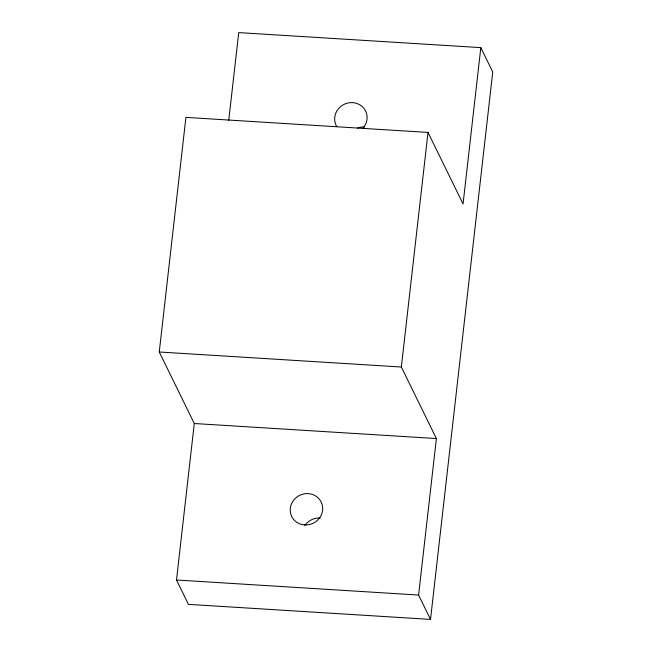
<?xml version="1.0" encoding="UTF-8"?>
<svg xmlns="http://www.w3.org/2000/svg" width="652" height="652" viewBox="0 0 652 652"><rect width="100%" height="100%" fill="white"/><g stroke="black" fill="none" stroke-linecap="round" stroke-linejoin="round"><path stroke-width="0.98" d="M480.817 47.637L492.749 71.997L430.524 619.4L188.428 604.363L176.496 580.003L194.288 423.515L159.251 351.99L185.918 117.384L428.014 132.421L463.05 203.946L480.817 47.637L238.722 32.6L228.746 120.335M430.524 619.4L418.592 595.048L436.384 438.551L401.347 367.027L428.014 132.421M159.251 351.99L401.347 367.027M194.288 423.515L436.384 438.551M176.496 580.003L418.592 595.048M336.782 126.659A16.414 15.493 -26.1 0 1 341.412 105.983A16.414 15.493 -26.1 0 1 363.009 107.319A16.414 15.493 -26.1 0 1 362.903 128.281M357.557 128.053A16.414 15.493 -26.1 0 1 364.598 126.993M305.087 525.219A16.414 15.493 -26.1 0 1 320.148 517.998M304.329 524.893A16.414 15.493 -26.1 0 0 321.444 502.619A16.414 15.493 -26.1 0 0 293.555 500.32A16.414 15.493 -26.1 0 0 304.329 524.893"/></g></svg>
